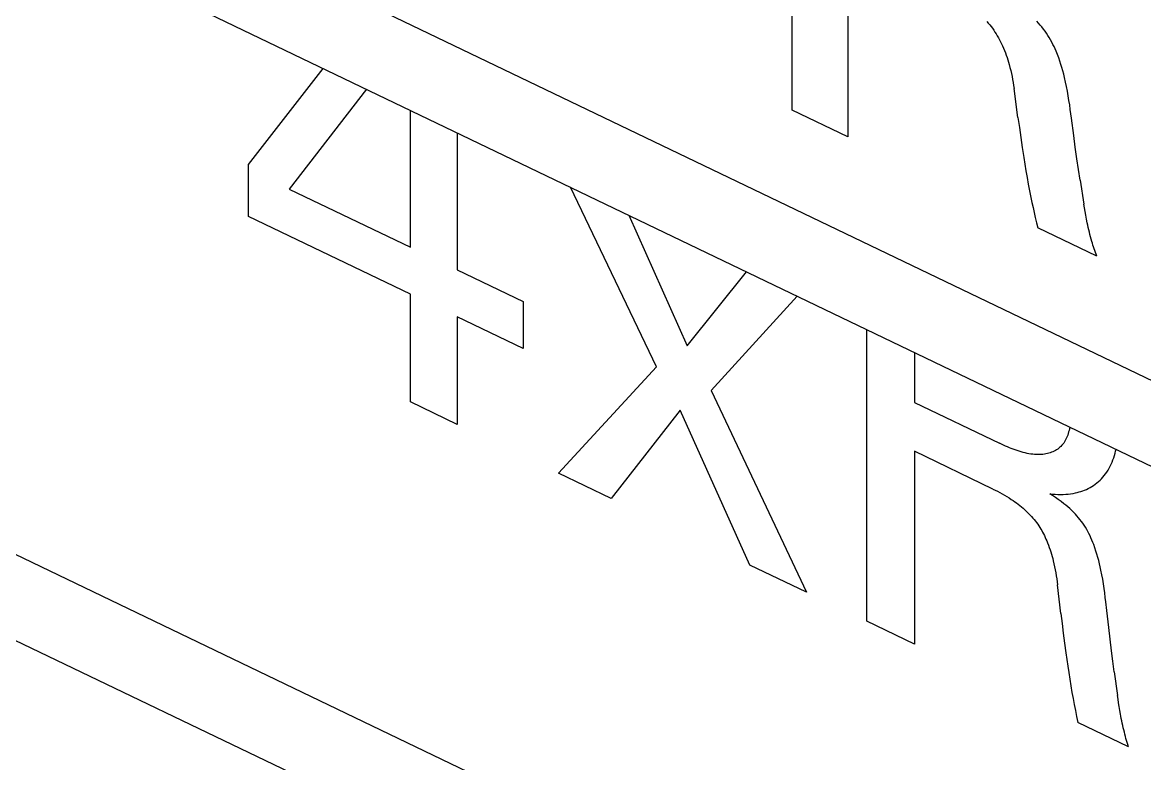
# Model space of a CAD drawing. Extents: x 0 to 420, y 0 to 297.
# Drawn here: x 169.566 to 174.247, y 130.118 to 133.21 of the extents above; entities that cross this region are included whole.
import ezdxf

# ---------------------------------------------------------------- set-up
doc = ezdxf.new("R2010")
doc.units = 0
doc.header["$LTSCALE"] = 23.1
doc.layers.add('40000_ISO', color=7, linetype='CONTINUOUS')

msp = doc.modelspace()

# ---------------------------------------------------------------- linework, layer by layer
at = {"layer": '40000_ISO', "color": 7, "linetype": 'CONTINUOUS'}
for p, q in [((151.239, 142.7894), (204.6505, 117.1157)), ((151.4456, 142.3318), (204.8571, 116.6581)), ((210.0891, 111.4974), (156.6777, 137.171)), ((156.8843, 136.7134), (210.2957, 111.0398)), ((172.7775, 132.8446), (172.7775, 134.6409)), ((173.0087, 133.5381), (173.0087, 132.7335)), ((173.5892, 133.2143), (173.5952, 133.2075)), ((173.8044, 133.2076), (173.797, 133.2155)), ((173.5952, 133.2075), (173.601, 133.2005)), ((173.601, 133.2005), (173.6066, 133.1934)), ((173.6066, 133.1934), (173.6123, 133.1859)), ((173.6123, 133.1859), (173.6177, 133.1782)), ((173.6177, 133.1782), (173.6229, 133.1704)), ((173.6229, 133.1704), (173.628, 133.1625)), ((173.628, 133.1625), (173.6328, 133.1545)), ((173.8116, 133.1996), (173.8044, 133.2076)), ((173.8186, 133.1914), (173.8116, 133.1996)), ((173.8254, 133.1829), (173.8186, 133.1914)), ((173.8319, 133.1742), (173.8254, 133.1829)), ((173.8381, 133.1654), (173.8319, 133.1742)), ((173.844, 133.1564), (173.8381, 133.1654)), ((173.6328, 133.1545), (173.6375, 133.1463)), ((173.6375, 133.1463), (173.6419, 133.1381)), ((173.6419, 133.1381), (173.6462, 133.1299)), ((173.6462, 133.1299), (173.6503, 133.1216)), ((173.6503, 133.1216), (173.6547, 133.1121)), ((173.8496, 133.1472), (173.844, 133.1564)), ((173.855, 133.1379), (173.8496, 133.1472)), ((173.8601, 133.1285), (173.855, 133.1379)), ((173.865, 133.119), (173.8601, 133.1285)), ((173.8696, 133.1094), (173.865, 133.119)), ((173.6547, 133.1121), (173.6589, 133.1025)), ((173.6589, 133.1025), (173.6629, 133.0929)), ((173.6629, 133.0929), (173.6666, 133.0833)), ((173.6666, 133.0833), (173.6702, 133.0737)), ((173.6702, 133.0737), (173.6735, 133.0641)), ((173.874, 133.0998), (173.8696, 133.1094)), ((173.8782, 133.0901), (173.874, 133.0998)), ((173.8838, 133.0764), (173.8782, 133.0901)), ((173.8891, 133.0628), (173.8838, 133.0764)), ((173.6735, 133.0641), (173.6766, 133.0545)), ((173.6766, 133.0545), (173.6795, 133.0449)), ((173.6795, 133.0449), (173.6823, 133.0354)), ((173.6823, 133.0354), (173.6857, 133.0226)), ((173.6857, 133.0226), (173.6888, 133.0099)), ((173.8939, 133.0491), (173.8891, 133.0628)), ((173.8984, 133.0354), (173.8939, 133.0491)), ((173.9026, 133.0218), (173.8984, 133.0354)), ((173.9064, 133.0082), (173.9026, 133.0218)), ((170.5088, 132.6174), (170.8213, 133.0184)), ((173.6888, 133.0099), (173.6917, 132.9972)), ((173.6917, 132.9972), (173.6943, 132.9846)), ((173.6943, 132.9846), (173.6967, 132.972)), ((173.91, 132.9946), (173.9064, 133.0082)), ((173.9134, 132.9811), (173.91, 132.9946)), ((173.9178, 132.9618), (173.9134, 132.9811)), ((171.002, 132.9315), (170.6788, 132.5153)), ((173.6967, 132.972), (173.6988, 132.9595)), ((173.6988, 132.9595), (173.7008, 132.9471)), ((173.7008, 132.9471), (173.7025, 132.9347)), ((173.7189, 132.813), (173.7025, 132.9347)), ((173.9218, 132.9425), (173.9178, 132.9618)), ((173.9255, 132.9233), (173.9218, 132.9425)), ((173.9288, 132.9042), (173.9255, 132.9233)), ((173.9318, 132.8852), (173.9288, 132.9042)), ((173.9347, 132.8662), (173.9318, 132.8852)), ((171.1848, 132.2721), (171.1848, 132.8437)), ((173.0087, 132.7335), (172.7775, 132.8446)), ((173.9374, 132.8472), (173.9347, 132.8662)), ((173.9422, 132.8112), (173.9374, 132.8472)), ((173.7189, 132.813), (173.7247, 132.7716)), ((173.9515, 132.7392), (173.9422, 132.8112)), ((171.3796, 132.75), (171.3796, 132.1785)), ((173.7247, 132.7716), (173.7307, 132.7301)), ((173.7307, 132.7301), (173.7369, 132.6886)), ((173.9581, 132.6901), (173.9515, 132.7392)), ((173.7369, 132.6886), (173.7434, 132.647)), ((173.7434, 132.647), (173.7478, 132.6193)), ((173.9651, 132.641), (173.9581, 132.6901)), ((170.5088, 132.401), (170.5088, 132.6174)), ((173.7478, 132.6193), (173.7524, 132.5915)), ((173.9714, 132.5969), (173.9651, 132.641)), ((173.7524, 132.5915), (173.7572, 132.5637)), ((173.7572, 132.5637), (173.7622, 132.5359)), ((173.9781, 132.5527), (173.9714, 132.5969)), ((170.6788, 132.5153), (171.1848, 132.2721)), ((172.2112, 131.7737), (171.8523, 132.5228)), ((173.7622, 132.5359), (173.7674, 132.508)), ((173.7674, 132.508), (173.7729, 132.48)), ((173.9781, 132.5527), (173.9937, 132.452)), ((173.7729, 132.48), (173.7773, 132.459)), ((173.7773, 132.459), (173.7818, 132.438)), ((173.7818, 132.438), (173.7865, 132.4169)), ((173.7865, 132.4169), (173.7914, 132.3958)), ((173.9963, 132.4365), (173.9937, 132.452)), ((173.9991, 132.421), (173.9963, 132.4365)), ((174.002, 132.4055), (173.9991, 132.421)), ((171.1848, 132.076), (170.5088, 132.401)), ((172.0958, 132.4058), (172.339, 131.8612)), ((173.7914, 132.3958), (173.7966, 132.3747)), ((173.7966, 132.3747), (173.802, 132.3535)), ((174.005, 132.3899), (174.002, 132.4055)), ((174.0082, 132.3743), (174.005, 132.3899)), ((174.0102, 132.3647), (174.0082, 132.3743)), ((174.0476, 132.2354), (173.802, 132.3535)), ((174.0123, 132.355), (174.0102, 132.3647)), ((174.0145, 132.3454), (174.0123, 132.355)), ((174.0168, 132.3357), (174.0145, 132.3454)), ((174.0192, 132.326), (174.0168, 132.3357)), ((174.0216, 132.3163), (174.0192, 132.326)), ((174.0242, 132.3066), (174.0216, 132.3163)), ((174.027, 132.2969), (174.0242, 132.3066)), ((174.0292, 132.2893), (174.027, 132.2969)), ((174.0315, 132.2816), (174.0292, 132.2893)), ((174.0339, 132.2739), (174.0315, 132.2816)), ((174.0365, 132.2662), (174.0339, 132.2739)), ((174.0391, 132.2585), (174.0365, 132.2662)), ((174.0418, 132.2508), (174.0391, 132.2585)), ((174.0446, 132.2431), (174.0418, 132.2508)), ((174.0476, 132.2354), (174.0446, 132.2431)), ((171.3796, 132.1785), (171.6547, 132.0462)), ((172.339, 131.8612), (172.586, 132.1701)), ((171.1848, 131.6267), (171.1848, 132.076)), ((171.6547, 132.0462), (171.6547, 131.8502)), ((172.7984, 132.0681), (172.4399, 131.6751)), ((171.3796, 131.9824), (171.3796, 131.533)), ((171.6547, 131.8502), (171.3796, 131.9824)), ((173.0881, 130.7118), (173.0881, 131.9288)), ((173.287, 131.8332), (173.287, 131.6244)), ((171.8031, 131.3295), (172.2112, 131.7737)), ((172.4399, 131.6751), (172.8367, 130.8326)), ((171.3796, 131.533), (171.1848, 131.6267)), ((173.287, 131.6244), (173.6415, 131.4541)), ((172.3101, 131.5924), (172.0216, 131.2244)), ((172.6007, 130.9461), (172.3101, 131.5924)), ((173.9242, 131.4825), (173.9218, 131.4765)), ((173.9265, 131.4886), (173.9242, 131.4825)), ((173.9285, 131.4949), (173.9265, 131.4886)), ((173.9304, 131.5014), (173.9285, 131.4949)), ((173.9321, 131.508), (173.9304, 131.5014)), ((173.9336, 131.5148), (173.9321, 131.508)), ((173.9349, 131.5217), (173.9336, 131.5148)), ((173.6498, 131.4502), (173.6415, 131.4541)), ((173.6581, 131.4465), (173.6498, 131.4502)), ((173.6664, 131.4428), (173.6581, 131.4465)), ((173.6747, 131.4392), (173.6664, 131.4428)), ((173.683, 131.4358), (173.6747, 131.4392)), ((173.6913, 131.4324), (173.683, 131.4358)), ((173.6995, 131.4293), (173.6913, 131.4324)), ((173.8851, 131.4301), (173.8802, 131.4269)), ((173.8897, 131.4336), (173.8851, 131.4301)), ((173.8942, 131.4374), (173.8897, 131.4336)), ((173.8984, 131.4414), (173.8942, 131.4374)), ((173.9024, 131.4456), (173.8984, 131.4414)), ((173.9062, 131.4502), (173.9024, 131.4456)), ((173.9098, 131.455), (173.9062, 131.4502)), ((173.9131, 131.46), (173.9098, 131.455)), ((173.9162, 131.4653), (173.9131, 131.46)), ((173.9191, 131.4708), (173.9162, 131.4653)), ((173.9218, 131.4765), (173.9191, 131.4708)), ((173.287, 131.4208), (173.287, 130.6162)), ((173.6147, 131.2632), (173.287, 131.4208)), ((173.7078, 131.4263), (173.6995, 131.4293)), ((173.7161, 131.4234), (173.7078, 131.4263)), ((173.7243, 131.4208), (173.7161, 131.4234)), ((173.7325, 131.4183), (173.7243, 131.4208)), ((173.7406, 131.416), (173.7325, 131.4183)), ((173.7487, 131.414), (173.7406, 131.416)), ((173.7568, 131.4122), (173.7487, 131.414)), ((173.7648, 131.4106), (173.7568, 131.4122)), ((173.7727, 131.4093), (173.7648, 131.4106)), ((173.7806, 131.4083), (173.7727, 131.4093)), ((173.7884, 131.4075), (173.7806, 131.4083)), ((173.7962, 131.407), (173.7884, 131.4075)), ((173.8039, 131.4068), (173.7962, 131.407)), ((173.8104, 131.407), (173.8039, 131.4068)), ((173.8168, 131.4073), (173.8104, 131.407)), ((173.8232, 131.4079), (173.8168, 131.4073)), ((173.8294, 131.4087), (173.8232, 131.4079)), ((173.8356, 131.4097), (173.8294, 131.4087)), ((173.8416, 131.411), (173.8356, 131.4097)), ((173.8476, 131.4126), (173.8416, 131.411)), ((173.8534, 131.4143), (173.8476, 131.4126)), ((173.8591, 131.4164), (173.8534, 131.4143)), ((173.8646, 131.4186), (173.8591, 131.4164)), ((173.87, 131.4211), (173.8646, 131.4186)), ((173.8752, 131.4239), (173.87, 131.4211)), ((173.8802, 131.4269), (173.8752, 131.4239)), ((174.1116, 131.3756), (174.1151, 131.3847)), ((174.1151, 131.3847), (174.1184, 131.3939)), ((174.1184, 131.3939), (174.1215, 131.4033)), ((174.1215, 131.4033), (174.1242, 131.413)), ((174.1242, 131.413), (174.1263, 131.4209)), ((174.1263, 131.4209), (174.1281, 131.4289)), ((174.0898, 131.3342), (174.0947, 131.342)), ((174.0947, 131.342), (174.0993, 131.35)), ((174.0993, 131.35), (174.1037, 131.3583)), ((174.1037, 131.3583), (174.1078, 131.3669)), ((174.1078, 131.3669), (174.1116, 131.3756)), ((172.0216, 131.2244), (171.8031, 131.3295)), ((174.0485, 131.2887), (174.0551, 131.2943)), ((174.0551, 131.2943), (174.0615, 131.3002)), ((174.0615, 131.3002), (174.0677, 131.3063)), ((174.0677, 131.3063), (174.0736, 131.3128)), ((174.0736, 131.3128), (174.0792, 131.3196)), ((174.0792, 131.3196), (174.0847, 131.3268)), ((174.0847, 131.3268), (174.0898, 131.3342)), ((173.6147, 131.2632), (173.6243, 131.2585)), ((173.6243, 131.2585), (173.6339, 131.2537)), ((173.6339, 131.2537), (173.6435, 131.2486)), ((173.6435, 131.2486), (173.6531, 131.2433)), ((173.6531, 131.2433), (173.6627, 131.2379)), ((173.8636, 131.2359), (173.8517, 131.2435)), ((173.8517, 131.2435), (173.8631, 131.2423)), ((173.9284, 131.2424), (173.9385, 131.2436)), ((173.9385, 131.2436), (173.9486, 131.2452)), ((173.9486, 131.2452), (173.9584, 131.2471)), ((173.9584, 131.2471), (173.9664, 131.2489)), ((173.9664, 131.2489), (173.9742, 131.251)), ((173.9742, 131.251), (173.9819, 131.2534)), ((173.9819, 131.2534), (173.9895, 131.2559)), ((173.9895, 131.2559), (173.9969, 131.2588)), ((173.9969, 131.2588), (174.0042, 131.2619)), ((174.0042, 131.2619), (174.0121, 131.2656)), ((174.0121, 131.2656), (174.0198, 131.2696)), ((174.0198, 131.2696), (174.0273, 131.2739)), ((174.0273, 131.2739), (174.0345, 131.2785)), ((174.0345, 131.2785), (174.0416, 131.2835)), ((174.0416, 131.2835), (174.0485, 131.2887)), ((173.6627, 131.2379), (173.6723, 131.2322)), ((173.6723, 131.2322), (173.6818, 131.2262)), ((173.6818, 131.2262), (173.6913, 131.2201)), ((173.6913, 131.2201), (173.6984, 131.2153)), ((173.6984, 131.2153), (173.7054, 131.2103)), ((173.7054, 131.2103), (173.7125, 131.2052)), ((173.7125, 131.2052), (173.7195, 131.2)), ((173.7195, 131.2), (173.7264, 131.1946)), ((173.8631, 131.2423), (173.8744, 131.2415)), ((173.8754, 131.2279), (173.8636, 131.2359)), ((173.8744, 131.2415), (173.8856, 131.241)), ((173.8872, 131.2197), (173.8754, 131.2279)), ((173.8856, 131.241), (173.8966, 131.2408)), ((173.899, 131.211), (173.8872, 131.2197)), ((173.8966, 131.2408), (173.9076, 131.241)), ((173.9107, 131.202), (173.899, 131.211)), ((173.9076, 131.241), (173.918, 131.2415)), ((173.9189, 131.1953), (173.9107, 131.202)), ((173.918, 131.2415), (173.9284, 131.2424)), ((173.7264, 131.1946), (173.7333, 131.189)), ((173.7333, 131.189), (173.7401, 131.1832)), ((173.7401, 131.1832), (173.7468, 131.1772)), ((173.7468, 131.1772), (173.7535, 131.1711)), ((173.7535, 131.1711), (173.7592, 131.1655)), ((173.7592, 131.1655), (173.7649, 131.1599)), ((173.7649, 131.1599), (173.7704, 131.1541)), ((173.7704, 131.1541), (173.7759, 131.1481)), ((173.9271, 131.1884), (173.9189, 131.1953)), ((173.9351, 131.1813), (173.9271, 131.1884)), ((173.943, 131.1739), (173.9351, 131.1813)), ((173.9508, 131.1662), (173.943, 131.1739)), ((173.9584, 131.1583), (173.9508, 131.1662)), ((173.965, 131.1511), (173.9584, 131.1583)), ((173.9714, 131.1437), (173.965, 131.1511)), ((173.7759, 131.1481), (173.7812, 131.142)), ((173.7812, 131.142), (173.7864, 131.1358)), ((173.7864, 131.1358), (173.7915, 131.1294)), ((173.7915, 131.1294), (173.7965, 131.1229)), ((173.7965, 131.1229), (173.8012, 131.1163)), ((173.8012, 131.1163), (173.8057, 131.1098)), ((173.8057, 131.1098), (173.81, 131.1031)), ((173.81, 131.1031), (173.8141, 131.0964)), ((173.9776, 131.1361), (173.9714, 131.1437)), ((173.9836, 131.1284), (173.9776, 131.1361)), ((173.9894, 131.1204), (173.9836, 131.1284)), ((173.9949, 131.1123), (173.9894, 131.1204)), ((174.0004, 131.1037), (173.9949, 131.1123)), ((174.0056, 131.095), (174.0004, 131.1037)), ((173.8141, 131.0964), (173.8181, 131.0895)), ((173.8181, 131.0895), (173.8219, 131.0826)), ((173.8219, 131.0826), (173.8256, 131.0757)), ((173.8256, 131.0757), (173.8291, 131.0687)), ((173.8291, 131.0687), (173.8325, 131.0616)), ((173.8325, 131.0616), (173.8357, 131.0546)), ((174.0105, 131.0861), (174.0056, 131.095)), ((174.0151, 131.0771), (174.0105, 131.0861)), ((174.0195, 131.068), (174.0151, 131.0771)), ((174.0236, 131.0589), (174.0195, 131.068)), ((174.0275, 131.0497), (174.0236, 131.0589)), ((173.8357, 131.0546), (173.8388, 131.0475)), ((173.8388, 131.0475), (173.8426, 131.0381)), ((173.8426, 131.0381), (173.8463, 131.0287)), ((173.8463, 131.0287), (173.8497, 131.0194)), ((173.8497, 131.0194), (173.8529, 131.01)), ((173.8529, 131.01), (173.8559, 131.0007)), ((174.0313, 131.0405), (174.0275, 131.0497)), ((174.0348, 131.0313), (174.0313, 131.0405)), ((174.0397, 131.0179), (174.0348, 131.0313)), ((174.0442, 131.0044), (174.0397, 131.0179)), ((173.8559, 131.0007), (173.8588, 130.9913)), ((173.8588, 130.9913), (173.8614, 130.982)), ((173.8614, 130.982), (173.8639, 130.9727)), ((173.8639, 130.9727), (173.8663, 130.9634)), ((173.8663, 130.9634), (173.8692, 130.9508)), ((174.0483, 130.991), (174.0442, 131.0044)), ((174.0522, 130.9777), (174.0483, 130.991)), ((174.0558, 130.9644), (174.0522, 130.9777)), ((174.0591, 130.9511), (174.0558, 130.9644)), ((172.8367, 130.8326), (172.6007, 130.9461)), ((173.8692, 130.9508), (173.8719, 130.9382)), ((173.8719, 130.9382), (173.8744, 130.9257)), ((173.8744, 130.9257), (173.8766, 130.9133)), ((174.0622, 130.9379), (174.0591, 130.9511)), ((174.065, 130.9247), (174.0622, 130.9379)), ((174.0688, 130.9056), (174.065, 130.9247)), ((173.8766, 130.9133), (173.8787, 130.9009)), ((173.8787, 130.9009), (173.8805, 130.8886)), ((173.8805, 130.8886), (173.8822, 130.8763)), ((173.8822, 130.8763), (173.8837, 130.8641)), ((174.0723, 130.8866), (174.0688, 130.9056)), ((174.0754, 130.8676), (174.0723, 130.8866)), ((173.8978, 130.7435), (173.8837, 130.8641)), ((174.0783, 130.8487), (174.0754, 130.8676)), ((174.0809, 130.8299), (174.0783, 130.8487)), ((174.0833, 130.8111), (174.0809, 130.8299)), ((174.0856, 130.7924), (174.0833, 130.8111)), ((174.0898, 130.7567), (174.0856, 130.7924)), ((173.8978, 130.7435), (173.9028, 130.7025)), ((174.0978, 130.6853), (174.0898, 130.7567)), ((173.287, 130.6162), (173.0881, 130.7118)), ((173.9028, 130.7025), (173.9079, 130.6615)), ((174.1035, 130.6367), (174.0978, 130.6853)), ((173.9079, 130.6615), (173.9133, 130.6203)), ((174.1094, 130.5881), (174.1035, 130.6367)), ((173.9133, 130.6203), (173.9188, 130.5791)), ((174.1149, 130.5444), (174.1094, 130.5881)), ((173.9188, 130.5791), (173.9226, 130.5517)), ((173.9226, 130.5517), (173.9266, 130.5243)), ((174.1207, 130.5006), (174.1149, 130.5444)), ((173.9266, 130.5243), (173.9307, 130.4969)), ((173.9307, 130.4969), (173.935, 130.4693)), ((174.1207, 130.5006), (174.1341, 130.401)), ((173.935, 130.4693), (173.9395, 130.4418)), ((173.9395, 130.4418), (173.9442, 130.4141)), ((173.9442, 130.4141), (173.9487, 130.3893)), ((174.1363, 130.3857), (174.1341, 130.401)), ((173.9487, 130.3893), (173.9534, 130.3645)), ((173.9534, 130.3645), (173.9584, 130.3396)), ((174.1387, 130.3704), (174.1363, 130.3857)), ((174.1412, 130.3551), (174.1387, 130.3704)), ((174.1438, 130.3397), (174.1412, 130.3551)), ((173.9584, 130.3396), (173.9636, 130.3146)), ((173.9636, 130.3146), (173.9692, 130.2895)), ((174.1465, 130.3242), (174.1438, 130.3397)), ((174.1483, 130.3148), (174.1465, 130.3242)), ((174.1501, 130.3053), (174.1483, 130.3148)), ((174.1804, 130.188), (173.9692, 130.2895)), ((174.152, 130.2958), (174.1501, 130.3053)), ((174.1539, 130.2863), (174.152, 130.2958)), ((174.156, 130.2768), (174.1539, 130.2863)), ((174.1581, 130.2673), (174.156, 130.2768)), ((174.1603, 130.2577), (174.1581, 130.2673)), ((174.1627, 130.2482), (174.1603, 130.2577)), ((174.1649, 130.2396), (174.1627, 130.2482)), ((174.1672, 130.231), (174.1649, 130.2396)), ((174.1696, 130.2225), (174.1672, 130.231)), ((174.1721, 130.2139), (174.1696, 130.2225)), ((174.1748, 130.2053), (174.1721, 130.2139)), ((174.1775, 130.1966), (174.1748, 130.2053)), ((174.1804, 130.188), (174.1775, 130.1966))]:
    msp.add_line(p, q, dxfattribs=at)

doc.saveas('drawing.dxf')
